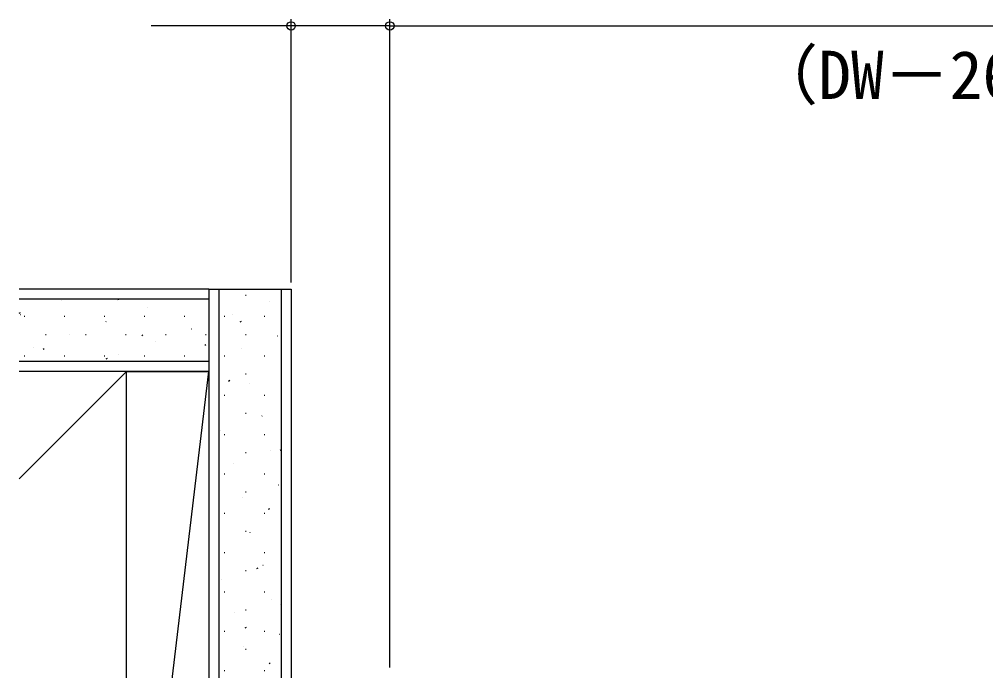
# Model space of a CAD drawing. Units: millimetres, scale not verified. Extents: x -525 to 525, y -783 to 779.
# Drawn here: x -35.1 to 111.8, y 373.8 to 472.8 of the extents above; entities that cross this region are included whole.
import ezdxf
from ezdxf.enums import TextEntityAlignment as Align

# ---------------------------------------------------------------- set-up
doc = ezdxf.new("R2010")
doc.units = ezdxf.units.MM
doc.header["$LTSCALE"] = 4
for name, color, linetype in [('0-6_YKK_D', 6, 'Continuous'), ('0-8_YSS_K', 3, 'Continuous'), ('0-9_YSS_KE', 3, 'Continuous')]:
    doc.layers.add(name, color=color, linetype=linetype)
doc.styles.add('ＭＳ ゴシック', font='')
doc.styles.get('ＭＳ ゴシック').set_extended_font_data('MS Gothic')

msp = doc.modelspace()

# ---------------------------------------------------------------- linework, layer by layer
at = {"layer": '0-6_YKK_D'}
for p, q in [((6.21, 432.8), (6.21, 472.8)), ((21.21, 374.3), (21.21, 472.8)), ((21.21, 374.3), (21.21, 472.8)), ((21.21, 471.8), (195.21, 471.8))]:
    msp.add_line(p, q, dxfattribs=at)
msp.add_lwpolyline([(21.21, 471.8), (6.21, 471.8), (-15.067, 471.8)], dxfattribs=at)
for centre in [(6.21, 471.8), (21.21, 471.8), (21.21, 471.8)]:
    msp.add_circle(centre, 0.637, dxfattribs=at)
at = {"layer": '0-8_YSS_K'}
for p, q in [((-6.29, 431.8), (-35.09, 431.8)), ((-6.29, 431.8), (-6.29, 419.3)), ((-6.29, 431.8), (6.21, 431.8)), ((-4.79, 431.8), (-4.79, 301.8)), ((4.71, 431.8), (4.71, 301.8)), ((6.21, 431.8), (6.21, 301.8)), ((-6.29, 430.3), (-35.09, 430.3)), ((-20.107, 430.211), (-19.972, 430.3)), ((-0.712, 430.902), (-0.612, 430.902)), ((-28.704, 430.14), (-28.686, 430.147)), ((-15.686, 429.068), (-15.667, 429.075)), ((2.913, 429.973), (2.932, 429.979)), ((-35.09, 428.129), (-34.924, 428.239)), ((-34.945, 427.93), (-34.926, 427.937)), ((-34.342, 427.672), (-34.242, 427.672)), ((-28.262, 427.672), (-28.162, 427.672)), ((-22.182, 427.672), (-22.082, 427.672)), ((-16.102, 427.672), (-16.002, 427.672)), ((-10.022, 427.672), (-9.922, 427.672)), ((-3.942, 427.672), (-3.842, 427.672)), ((-2.667, 427.996), (-2.649, 428.003)), ((2.138, 427.672), (2.238, 427.672)), ((-21.926, 426.858), (-21.907, 426.865)), ((-1.513, 426.847), (-1.346, 426.957)), ((-31.112, 424.922), (-31.012, 424.922)), ((-27.412, 424.916), (-27.393, 424.922)), ((-25.032, 424.922), (-24.932, 424.922)), ((-18.952, 424.922), (-18.852, 424.922)), ((-16.497, 424.765), (-16.33, 424.875)), ((-12.872, 424.922), (-12.772, 424.922)), ((-8.908, 425.787), (-8.889, 425.793)), ((-6.792, 424.922), (-6.692, 424.922)), ((-0.712, 424.922), (-0.612, 424.922)), ((4.111, 424.715), (4.13, 424.721)), ((-32.993, 422.939), (-32.974, 422.946)), ((-14.394, 423.844), (-14.375, 423.85)), ((-6.892, 423.287), (-6.725, 423.397)), ((-34.342, 421.692), (-34.242, 421.692)), ((-31.481, 422.683), (-31.314, 422.793)), ((-28.262, 421.692), (-28.162, 421.692)), ((-22.182, 421.692), (-22.082, 421.692)), ((-19.974, 421.868), (-19.955, 421.874)), ((-16.102, 421.692), (-16.002, 421.692)), ((-10.022, 421.692), (-9.922, 421.692)), ((-3.942, 421.692), (-3.842, 421.692)), ((-1.375, 422.772), (-1.356, 422.779)), ((2.138, 421.692), (2.238, 421.692)), ((-6.29, 420.8), (-35.09, 420.8)), ((-21.875, 421.205), (-21.709, 421.315)), ((-6.944, 420.8), (-6.937, 420.803)), ((-6.29, 419.3), (-35.09, 419.3)), ((-0.712, 418.942), (-0.612, 418.942)), ((-3.282, 417.84), (-3.115, 417.951)), ((-0.178, 417.514), (-0.159, 417.521)), ((-3.942, 415.712), (-3.842, 415.712)), ((2.138, 415.712), (2.238, 415.712)), ((-0.712, 412.962), (-0.612, 412.962)), ((1.774, 412.524), (1.793, 412.53)), ((-4.466, 410.314), (-4.447, 410.32)), ((-3.942, 409.732), (-3.842, 409.732)), ((2.138, 409.732), (2.238, 409.732)), ((-0.712, 406.982), (-0.612, 406.982)), ((3.066, 407.299), (3.085, 407.306)), ((4.555, 407.356), (4.71, 407.459)), ((-2.514, 405.323), (-2.495, 405.33)), ((-3.942, 403.752), (-3.842, 403.752)), ((2.138, 403.752), (2.238, 403.752)), ((-0.712, 401.002), (-0.612, 401.002)), ((4.264, 402.041), (4.283, 402.048)), ((-1.222, 400.099), (-1.203, 400.105)), ((2.786, 398.349), (2.953, 398.46)), ((-3.942, 397.772), (-3.842, 397.772)), ((2.138, 397.772), (2.238, 397.772)), ((-0.712, 395.022), (-0.612, 395.022)), ((-0.024, 394.841), (-0.005, 394.848)), ((-3.942, 391.792), (-3.842, 391.792)), ((2.138, 391.792), (2.238, 391.792)), ((1.017, 389.343), (1.184, 389.453)), ((1.928, 389.85), (1.946, 389.857)), ((-0.712, 389.042), (-0.612, 389.042)), ((-4.313, 387.64), (-4.294, 387.647)), ((-3.942, 385.812), (-3.842, 385.812)), ((2.138, 385.812), (2.238, 385.812)), ((3.22, 384.626), (3.239, 384.633)), ((4.627, 383.897), (4.71, 383.952)), ((-2.361, 382.65), (-2.342, 382.656)), ((-0.712, 383.062), (-0.612, 383.062)), ((-0.752, 380.337), (-0.585, 380.447)), ((-3.942, 379.832), (-3.842, 379.832)), ((2.138, 379.832), (2.238, 379.832)), ((4.417, 379.368), (4.436, 379.375)), ((-1.069, 377.425), (-1.05, 377.432)), ((-0.712, 377.082), (-0.612, 377.082)), ((2.858, 374.89), (3.024, 375.001)), ((-3.942, 373.852), (-3.842, 373.852)), ((2.138, 373.852), (2.238, 373.852))]:
    msp.add_line(p, q, dxfattribs=at)
at = {"layer": '0-9_YSS_KE'}
for p, q in [((-18.79, 419.3), (-35.09, 419.3)), ((-18.79, 419.3), (-35.09, 403)), ((-18.79, 314.3), (-18.79, 419.3)), ((-6.29, 419.3), (-6.29, 301.8))]:
    msp.add_line(p, q, dxfattribs=at)
msp.add_lwpolyline([(-35.09, 330.6), (-18.79, 314.3), (-18.79, 419.3), (-6.29, 419.3)], dxfattribs=at)
msp.add_lwpolyline([(-6.29, 314.3), (-18.79, 314.3), (-6.29, 419.3)], close=True, dxfattribs=at)

# ---------------------------------------------------------------- texts
at = {"layer": '0-6_YKK_D', "style": 'ＭＳ ゴシック'}
msp.add_text('（DW－26）', height=7.331, dxfattribs=at).set_placement((76.307, 458.493), align=Align.BOTTOM_LEFT)

doc.saveas('drawing.dxf')
